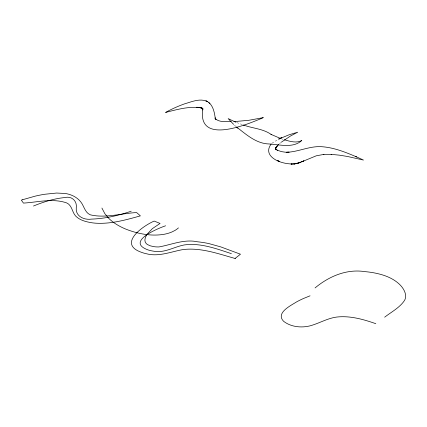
<?xml version="1.0" encoding="UTF-8"?>
<svg xmlns="http://www.w3.org/2000/svg" width="427" height="427" viewBox="0 0 427 427"><rect width="100%" height="100%" fill="white"/><g stroke="black" fill="none" stroke-linecap="round" stroke-linejoin="round"><path stroke-width="0.32" stroke-dasharray="2.13 1.6" d="M279.445 143.712L280.806 142.613M271.978 143.2L278.223 139.346M283.128 139.367L281.35 138.775M242.306 124.625L236.441 122.458M235.923 126.477L234.226 124.983"/><path stroke-width="0.64" d="M271.161 144.038C259.712 159.324 290.766 167.95 300.805 162.121L297.171 163.413L294.032 163.984L300.144 162.473L316.215 155.823L323.997 154.382L323.298 154.451L331.742 154.393L331.149 154.371L339.396 155.156L347.578 156.49L363.478 160.066L356.678 156.955C345.246 152.076 333.364 147.294 320.81 146.648C309.105 146.151 298.292 151.889 286.693 152.279L289.084 152.204L285.348 152.199L281.516 151.628L277.048 150.123L277.801 150.485L275.767 149.231L275.677 148.703L275.965 149.583L275.725 149.007L276.274 149.813L275.767 149.231L275.879 147.699L275.735 148.222L277.337 145.676L275.746 147.897L278.74 144.358M235.063 258.458L240.476 254.209L220.791 246.897L208.819 243.571A61.718 33.797 0.1 0 0 197.413 241.778C184.133 238.949 171.734 244.66 159.025 246.923A15.265 8.359 0.1 0 1 153.998 246.667L150.432 245.867L147.619 244.628A9.89 5.418 0.1 0 1 146.157 243.459C144.241 241.501 144.817 238.442 145.975 236.254A43.698 23.928 0.1 0 1 147.208 234.135L152.359 228.637L160.072 223.438L154.179 221.069C142.634 226.08 117.388 243.94 141.583 252.368A27.622 15.126 0.1 0 0 146.37 253.739C158.262 256.915 169.978 252.127 181.523 249.843A28.625 15.676 0.1 0 1 186.53 249.245C203.343 248.22 219.441 254.14 235.394 258.548M281.329 142.207L290.467 136.021L297.715 132.199L289.255 134.724L278.895 138.994M384.663 317.181C391.436 311.913 399.592 307.76 404.492 300.496A26.655 14.593 0.1 0 0 405.586 297.203C405.965 293.562 404.252 290.072 402.106 287.238A50.167 27.472 0.1 0 0 398.524 283.432C391.452 277.224 382.192 274.305 373.086 272.682A54.16 29.655 0.1 0 0 365.037 271.641C346.639 268.732 328.966 276.344 315.057 287.931M278.778 139.069L281.542 137.697L278.847 139.037M33.471 206.022C43.506 201.918 54.01 198.566 64.851 197.557C71.693 195.721 77.356 201.101 76.262 207.928C75.414 216.414 84.279 220.236 91.527 219.11C105.063 218.635 118.428 215.571 131.212 211.21M310.05 295.82L303.501 298.484A100.174 54.853 0.1 0 0 296.589 301.894C290.894 305.561 275.415 312.868 283.571 321.28C290.846 326.943 301.003 328.021 309.788 325.918C319.626 323.33 328.539 317.464 338.889 316.85C351.549 315.953 363.991 319.561 375.819 323.687M165.607 225.782C157.253 228.626 125.778 241.767 147.907 249.864A21.563 11.807 0.1 0 0 153.192 251.119C164.133 253.457 173.896 246.859 184.288 244.938C200.439 242.712 216.286 248.663 231.375 253.654M291.908 164.027L291.017 164.069L294.347 163.915M233.937 121.636L248.776 120.302L263.32 117.628C246.907 124.631 197.674 145.345 202.713 109.445M231.124 121.706C225.819 121.252 219.014 122.693 215.048 118.364L216.009 119.581M284.339 139.752C289.864 141.369 296.503 143.429 301.814 140.488C293.173 148.463 279.605 144.582 269.074 143.974C256.131 143.643 246.133 134.377 236.409 126.904M243.438 125.015C252.709 128.463 263 128.639 271.273 134.51L271.001 134.377L280.838 138.588M235.869 122.239L228.157 118.61L233.601 124.38M355.579 156.474L356.678 156.955M215.272 118.642L215.421 119.133L215.192 117.852L215.288 118.583C214.445 111.981 212.859 103.654 205.931 100.825L207.618 101.727C200.354 97.831 191.814 101.775 184.539 103.862C178 106.206 171.633 109.045 165.575 112.44C177.21 109.483 189.545 105.901 201.581 107.946L196.794 107.241L200.701 107.657L203.028 108.954L200.834 107.668L202.926 109.131L201.987 107.898L202.697 109.008L202.617 108.677L202.788 109.995L202.649 108.762M237.385 127.753L237.892 128.175M208.915 102.592L209.919 103.638M101.909 208.045L104.834 213.66L108.997 218.587A61.83 33.856 0.1 0 0 126.424 229.363C138.385 233.953 151.564 236.489 164.32 234.242A26.207 14.353 0.1 0 0 171.916 231.968L174.926 230.452A27.467 15.041 0.1 0 0 178.438 227.885M303.816 160.936L301.756 161.796L303.816 160.936M22.791 199.665L21.35 200.14L23.448 203.097C37.656 202.249 52.532 198.101 66.447 202.836A11.46 6.277 0.1 0 1 68.934 204.421C72.382 207.597 72.526 212.833 75.771 216.169C80.02 220.364 86.126 221.832 91.837 222.766A31.352 17.165 0.1 0 0 96.198 223.22C111.276 224.052 126.018 219.905 140.387 215.865L136.629 212.566C121.273 213.313 105.56 218.453 90.321 214.829C85.656 212.972 84.37 207.719 82.059 203.786C79.214 198.993 74.223 195.79 68.939 194.29A19.002 10.403 0.1 0 0 65.107 193.463L56.594 193.041L44.723 194.264A84.861 46.468 0.1 0 0 41.878 194.749A82.833 45.353 0.1 0 0 35.062 196.18L22.791 199.665M279.365 161.406L277.256 160.477L279.365 161.406"/></g></svg>
